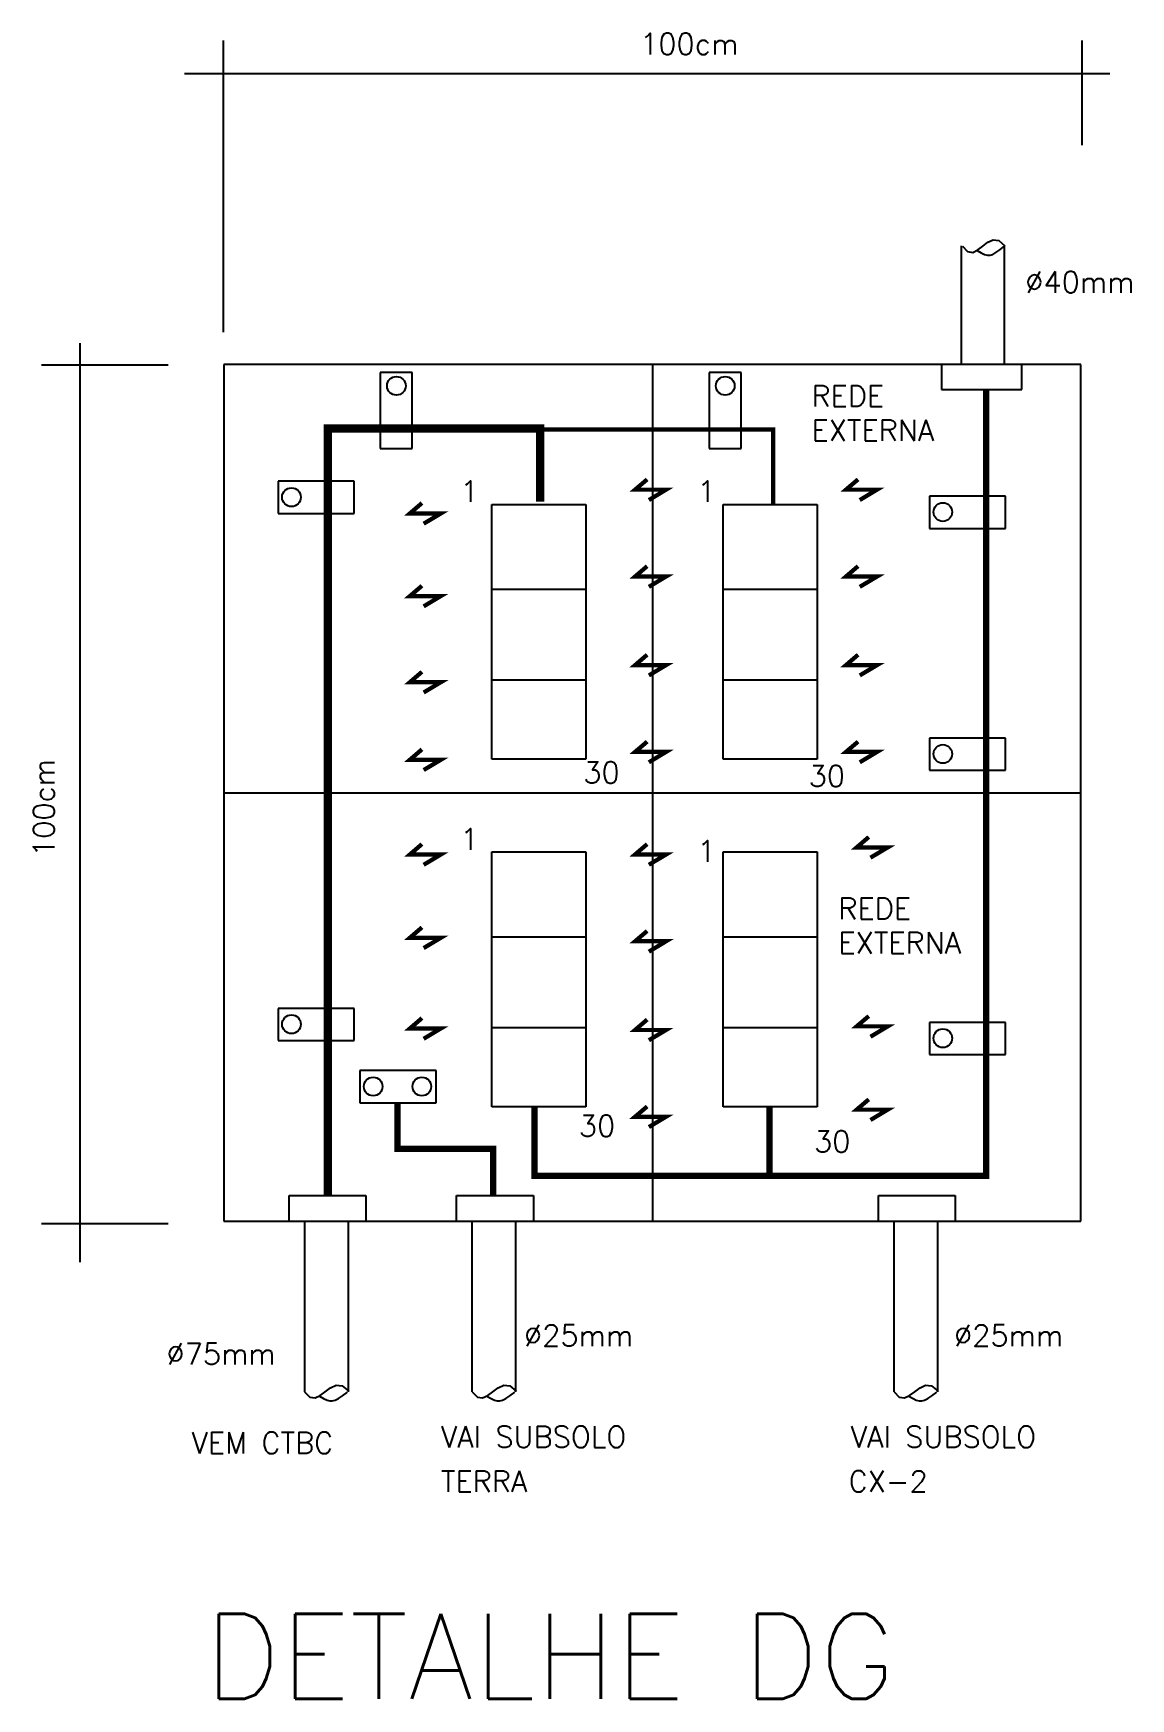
# Model space of a CAD drawing. Extents: x 0.003 to 0.106, y 0.008 to 0.165.
import ezdxf

# ---------------------------------------------------------------- set-up
doc = ezdxf.new("R2010")
doc.units = 0
doc.header["$LTSCALE"] = 200
doc.header["$MEASUREMENT"] = 0
doc.linetypes.add('DASHED', pattern=[0.75, 0.5, -0.25])
doc.layers.add('DETALHES-DIVERSOS', color=7, linetype='CONTINUOUS')
doc.styles.add('ROMMANS', font='ROMANS.shx', dxfattribs={"height": 100})

msp = doc.modelspace()

# ---------------------------------------------------------------- linework, layer by layer
at = {"layer": 'DETALHES-DIVERSOS'}
for p, q in [((0.02062, 0.16479), (0.02062, 0.13729)), ((0.10161, 0.15493), (0.10161, 0.16479)), ((0.01699, 0.16167), (0.10421, 0.16167)), ((0.09022, 0.13436), (0.09022, 0.14542)), ((0.09429, 0.13436), (0.09429, 0.14542)), ((0.00712, 0.13625), (0.00712, 0.04961)), ((0.01543, 0.13417), (0.00349, 0.13417)), ((0.02069, 0.13423), (0.02069, 0.05349)), ((0.10148, 0.13423), (0.02069, 0.13423)), ((0.03542, 0.13349), (0.03542, 0.12631)), ((0.03845, 0.13349), (0.03542, 0.13349)), ((0.03845, 0.12631), (0.03845, 0.13349)), ((0.06642, 0.13349), (0.06642, 0.12631)), ((0.06945, 0.13349), (0.06642, 0.13349)), ((0.06945, 0.12631), (0.06945, 0.13349)), ((0.08835, 0.13416), (0.08835, 0.13189)), ((0.09591, 0.13189), (0.09591, 0.13416)), ((0.10148, 0.05349), (0.10148, 0.13423)), ((0.08835, 0.13189), (0.09591, 0.13189)), ((0.03542, 0.12631), (0.03845, 0.12631)), ((0.06642, 0.12631), (0.06945, 0.12631)), ((0.0258, 0.12323), (0.0258, 0.12019)), ((0.03298, 0.12323), (0.0258, 0.12323)), ((0.03298, 0.12019), (0.03298, 0.12323)), ((0.04596, 0.09705), (0.04596, 0.12105)), ((0.04596, 0.12105), (0.0548, 0.12105)), ((0.0548, 0.12105), (0.0548, 0.09705)), ((0.06777, 0.09705), (0.06777, 0.12105)), ((0.06777, 0.12105), (0.07661, 0.12105)), ((0.07661, 0.12105), (0.07661, 0.09705)), ((0.09438, 0.12183), (0.0872, 0.12183)), ((0.0872, 0.12183), (0.0872, 0.11879)), ((0.09438, 0.11879), (0.09438, 0.12183)), ((0.0258, 0.12019), (0.03298, 0.12019)), ((0.0872, 0.11879), (0.09438, 0.11879)), ((0.04596, 0.11305), (0.0548, 0.11305)), ((0.06777, 0.11305), (0.07661, 0.11305)), ((0.04596, 0.1045), (0.0548, 0.1045)), ((0.06777, 0.1045), (0.07661, 0.1045)), ((0.0872, 0.09903), (0.0872, 0.09599)), ((0.09438, 0.09903), (0.0872, 0.09903)), ((0.09438, 0.09599), (0.09438, 0.09903)), ((0.0548, 0.09705), (0.04596, 0.09705)), ((0.07661, 0.09705), (0.06777, 0.09705)), ((0.0872, 0.09599), (0.09438, 0.09599)), ((0.04596, 0.06428), (0.04596, 0.08829)), ((0.04596, 0.08829), (0.0548, 0.08829)), ((0.0548, 0.08829), (0.0548, 0.06428)), ((0.06777, 0.06428), (0.06777, 0.08829)), ((0.06777, 0.08829), (0.07661, 0.08829)), ((0.07661, 0.08829), (0.07661, 0.06428)), ((0.04596, 0.08028), (0.0548, 0.08028)), ((0.06777, 0.08028), (0.07661, 0.08028)), ((0.03298, 0.07355), (0.0258, 0.07355)), ((0.0258, 0.07355), (0.0258, 0.07052)), ((0.03298, 0.07052), (0.03298, 0.07355)), ((0.09438, 0.07223), (0.0872, 0.07223)), ((0.0872, 0.07223), (0.0872, 0.06919)), ((0.09438, 0.06919), (0.09438, 0.07223)), ((0.04596, 0.07173), (0.0548, 0.07173)), ((0.06777, 0.07173), (0.07661, 0.07173)), ((0.0258, 0.07052), (0.03298, 0.07052)), ((0.0872, 0.06919), (0.09438, 0.06919)), ((0.03351, 0.06768), (0.03351, 0.06464)), ((0.04069, 0.06768), (0.03351, 0.06768)), ((0.04069, 0.06464), (0.04069, 0.06768)), ((0.03351, 0.06464), (0.04069, 0.06464)), ((0.0548, 0.06428), (0.04596, 0.06428)), ((0.07661, 0.06428), (0.06777, 0.06428)), ((0.02683, 0.05348), (0.02683, 0.05592)), ((0.02683, 0.05592), (0.03407, 0.05592)), ((0.03407, 0.05592), (0.03407, 0.05348)), ((0.04262, 0.05592), (0.04986, 0.05592)), ((0.04262, 0.05348), (0.04262, 0.05592)), ((0.04986, 0.05592), (0.04986, 0.05348)), ((0.08239, 0.05592), (0.08963, 0.05592)), ((0.08239, 0.05348), (0.08239, 0.05592)), ((0.08963, 0.05592), (0.08963, 0.05348)), ((0.02069, 0.05349), (0.10148, 0.05349)), ((0.02828, 0.05341), (0.02828, 0.0374)), ((0.03243, 0.0374), (0.03243, 0.05341)), ((0.04407, 0.05341), (0.04407, 0.0374)), ((0.04821, 0.0374), (0.04821, 0.05341)), ((0.08384, 0.05341), (0.08384, 0.0374)), ((0.08799, 0.0374), (0.08799, 0.05341)), ((0.01543, 0.05324), (0.00349, 0.05324))]:
    msp.add_line(p, q, dxfattribs=at)
at = {"layer": 'DETALHES-DIVERSOS', "linetype": 'DASHED'}
for p, q in [((0.06109, 0.13423), (0.06109, 0.05341)), ((0.02069, 0.09386), (0.10147, 0.09386))]:
    msp.add_line(p, q, dxfattribs=at)
at = {"layer": 'DETALHES-DIVERSOS'}
for points in [[(0.0903, 0.1454), (0.0908, 0.14489), (0.09129, 0.14481), (0.09176, 0.14504), (0.09223, 0.1454), (0.09271, 0.14577), (0.09321, 0.14599), (0.09374, 0.14592), (0.0943, 0.14541)], [(0.0917, 0.14499), (0.09209, 0.14477), (0.0924, 0.14462), (0.09267, 0.14454), (0.09291, 0.14454), (0.09316, 0.14462), (0.09346, 0.14479), (0.09383, 0.14505), (0.0943, 0.14541)], [(0.0283, 0.0374), (0.0288, 0.03689), (0.02929, 0.03682), (0.02977, 0.03704), (0.03025, 0.03741), (0.03075, 0.03779), (0.03128, 0.03802), (0.03184, 0.03796), (0.03246, 0.03747)], [(0.04409, 0.0374), (0.04459, 0.03689), (0.04508, 0.03682), (0.04556, 0.03704), (0.04604, 0.03741), (0.04654, 0.03779), (0.04707, 0.03802), (0.04763, 0.03796), (0.04825, 0.03747)], [(0.08386, 0.0374), (0.08436, 0.03689), (0.08485, 0.03682), (0.08533, 0.03704), (0.08581, 0.03741), (0.08631, 0.03779), (0.08684, 0.03802), (0.0874, 0.03796), (0.08802, 0.03747)], [(0.0297, 0.03699), (0.03009, 0.03677), (0.03041, 0.03662), (0.03067, 0.03654), (0.03091, 0.03654), (0.03117, 0.03661), (0.03148, 0.03677), (0.03186, 0.03702), (0.03234, 0.03737)], [(0.04549, 0.03699), (0.04588, 0.03677), (0.04619, 0.03662), (0.04645, 0.03654), (0.0467, 0.03654), (0.04696, 0.03661), (0.04726, 0.03677), (0.04764, 0.03702), (0.04813, 0.03737)], [(0.08526, 0.03699), (0.08565, 0.03677), (0.08596, 0.03662), (0.08623, 0.03654), (0.08647, 0.03654), (0.08673, 0.03661), (0.08704, 0.03677), (0.08742, 0.03702), (0.0879, 0.03737)]]:
    msp.add_lwpolyline(points, dxfattribs=at)
for points, const_width in [([(0.04997, 0.06423), (0.04997, 0.05777), (0.09255, 0.05777), (0.09255, 0.13197)], 0.0006), ([(0.03049, 0.05589), (0.03049, 0.1282), (0.05051, 0.1282), (0.05051, 0.1213)], 0.0008), ([(0.05051, 0.12811), (0.07246, 0.12811), (0.07246, 0.12105)], 0.0004), ([(0.06059, 0.12341), (0.05945, 0.12244), (0.06237, 0.12244), (0.06075, 0.12146)], 0.0004), ([(0.08047, 0.12341), (0.07933, 0.12244), (0.08226, 0.12244), (0.08063, 0.12146)], 0.0004), ([(0.03936, 0.12118), (0.03822, 0.1202), (0.04114, 0.1202), (0.03952, 0.11923)], 0.0004), ([(0.06059, 0.11523), (0.05945, 0.11425), (0.06237, 0.11425), (0.06075, 0.11328)], 0.0004), ([(0.08047, 0.11523), (0.07933, 0.11425), (0.08226, 0.11425), (0.08063, 0.11328)], 0.0004), ([(0.03936, 0.11338), (0.03822, 0.11241), (0.04114, 0.11241), (0.03952, 0.11144)], 0.0004), ([(0.06059, 0.10688), (0.05945, 0.1059), (0.06237, 0.1059), (0.06075, 0.10493)], 0.0004), ([(0.08047, 0.10688), (0.07933, 0.1059), (0.08226, 0.1059), (0.08063, 0.10493)], 0.0004), ([(0.03936, 0.10527), (0.03822, 0.10429), (0.04114, 0.10429), (0.03952, 0.10332)], 0.0004), ([(0.03936, 0.09796), (0.03822, 0.09698), (0.04114, 0.09698), (0.03952, 0.09601)], 0.0004), ([(0.06059, 0.09869), (0.05945, 0.09772), (0.06237, 0.09772), (0.06075, 0.09674)], 0.0004), ([(0.08047, 0.09869), (0.07933, 0.09772), (0.08226, 0.09772), (0.08063, 0.09674)], 0.0004), ([(0.08148, 0.0897), (0.08034, 0.08872), (0.08327, 0.08872), (0.08164, 0.08775)], 0.0004), ([(0.03936, 0.08903), (0.03822, 0.08805), (0.04114, 0.08805), (0.03952, 0.08708)], 0.0004), ([(0.06059, 0.08903), (0.05945, 0.08805), (0.06237, 0.08805), (0.06075, 0.08708)], 0.0004), ([(0.03936, 0.08118), (0.03822, 0.0802), (0.04114, 0.0802), (0.03952, 0.07923)], 0.0004), ([(0.06059, 0.08084), (0.05945, 0.07987), (0.06237, 0.07987), (0.06075, 0.07889)], 0.0004), ([(0.03936, 0.07263), (0.03822, 0.07165), (0.04114, 0.07165), (0.03952, 0.07068)], 0.0004), ([(0.06059, 0.07249), (0.05945, 0.07151), (0.06237, 0.07151), (0.06075, 0.07054)], 0.0004), ([(0.08148, 0.07282), (0.08034, 0.07185), (0.08327, 0.07185), (0.08164, 0.07087)], 0.0004), ([(0.03706, 0.06461), (0.03706, 0.0603), (0.04607, 0.0603), (0.04607, 0.05586)], 0.0006), ([(0.06059, 0.0643), (0.05945, 0.06333), (0.06237, 0.06333), (0.06075, 0.06236)], 0.0004), ([(0.07211, 0.06423), (0.07211, 0.05777)], 0.0006), ([(0.08148, 0.06497), (0.08034, 0.064), (0.08327, 0.064), (0.08164, 0.06302)], 0.0004)]:
    msp.add_lwpolyline(points, dxfattribs=dict(at, const_width=const_width))
for centre in [(0.03695, 0.13223), (0.06795, 0.13223), (0.02706, 0.12173), (0.08846, 0.12033), (0.08846, 0.09753), (0.02706, 0.07205), (0.08846, 0.07073), (0.03476, 0.06618), (0.03935, 0.06618)]:
    msp.add_circle(centre, 0.00088, dxfattribs=at)

# ---------------------------------------------------------------- texts
at = {"layer": 'DETALHES-DIVERSOS', "style": 'ROMMANS'}
for s, height, p in [('100cm', 0.002, (0.05993, 0.16346)), ('%%c40mm', 0.002, (0.09623, 0.14101)), ('REDE', 0.002, (0.07607, 0.13027)), ('EXTERNA', 0.002, (0.07607, 0.12703)), ('1', 0.002, (0.04298, 0.12128)), ('1', 0.002, (0.06532, 0.12128)), ('30', 0.002, (0.05457, 0.09478)), ('30', 0.002, (0.07581, 0.09445)), ('1', 0.002, (0.04298, 0.0885)), ('1', 0.002, (0.06532, 0.08737)), ('REDE', 0.002, (0.07861, 0.08196)), ('EXTERNA', 0.002, (0.07861, 0.07873)), ('30', 0.002, (0.05415, 0.06147)), ('30', 0.002, (0.07632, 0.06)), ('%%C25mm', 0.002, (0.04898, 0.04171)), ('%%C25mm', 0.002, (0.08952, 0.04171)), ('%%C75mm', 0.002, (0.01528, 0.03998)), ('VEM CTBC', 0.002, (0.01763, 0.03159)), ('VAI SUBSOLO', 0.002, (0.04114, 0.03216)), ('VAI SUBSOLO', 0.002, (0.07977, 0.03216)), ('TERRA', 0.002, (0.04114, 0.02796)), ('CX-2', 0.002, (0.07958, 0.02796)), ('DETALHE DG', 0.008, (0.01885, 0.00847))]:
    msp.add_text(s, height=height, dxfattribs=at).set_placement(p)
msp.add_text('100cm', height=0.002, rotation=90, dxfattribs=at).set_placement((0.00472, 0.08782))

doc.saveas('drawing.dxf')
